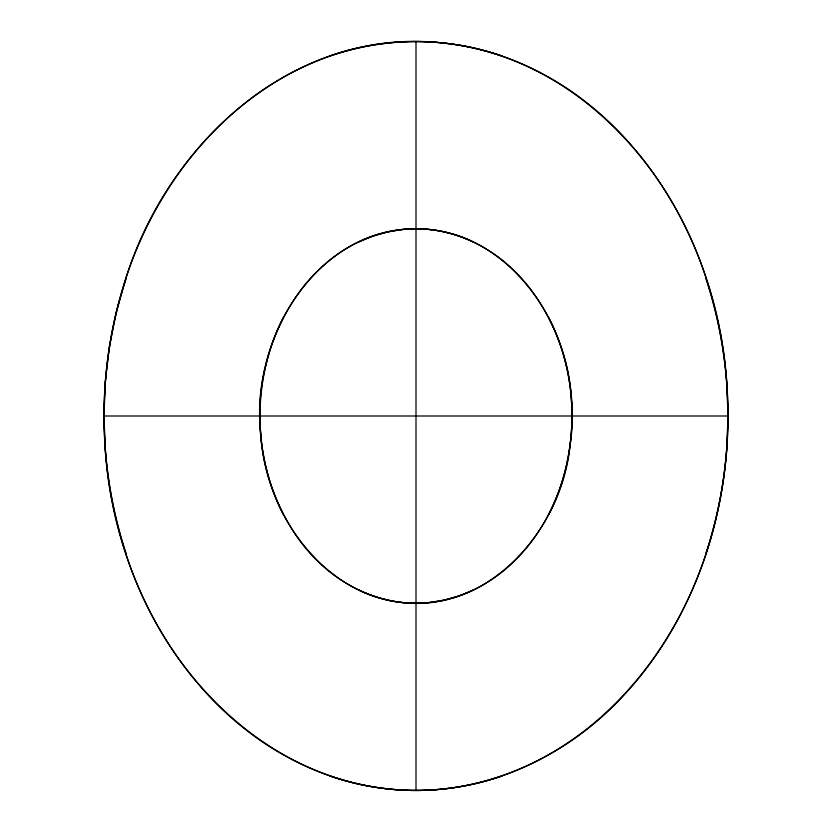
<?xml version="1.0" encoding="UTF-8"?>
<svg xmlns="http://www.w3.org/2000/svg" width="832" height="832" viewBox="0 0 832 832"><rect width="100%" height="100%" fill="white"/><g stroke="black" fill="none" stroke-linecap="round" stroke-linejoin="round"><path stroke-width="1.25" d="M125.902 553.81A428.043 428.043 0 0 1 116.043 519.022A438.474 438.474 0 0 1 109.21 484.13A445.401 445.401 0 0 1 105.258 449.644L104 416L105.258 382.356A445.401 445.401 0 0 1 109.21 347.87A438.474 438.474 0 0 1 116.043 312.978A428.043 428.043 0 0 1 125.902 278.19M706.098 278.19A428.043 428.043 0 0 1 715.957 312.978A438.474 438.474 0 0 1 722.79 347.87A445.401 445.401 0 0 1 726.742 382.356L728 416L726.742 449.644A445.401 445.401 0 0 1 722.79 484.13A438.474 438.474 0 0 1 715.957 519.022A428.043 428.043 0 0 1 706.098 553.81M283.306 317.616A200.065 200.065 0 0 0 277.451 330.034A207.158 207.158 0 0 0 270.972 347.1A213.99 213.99 0 0 0 266.042 364.499C241.883 457.319 287.966 576.358 387.618 600.049C481.53 622.034 561.59 533.406 569.993 445.723C584.095 355.826 532.99 247.395 437.164 230.558C326.092 212.711 249.319 332.935 260.655 432.817A222.664 222.664 0 0 0 262.631 450.06A219.201 219.201 0 0 0 266.042 467.501M548.694 514.384A200.065 200.065 0 0 0 554.549 501.966A207.158 207.158 0 0 0 561.028 484.9A213.99 213.99 0 0 0 565.958 467.501C571.116 445.141 572.936 422.074 571.345 399.183A222.664 222.664 0 0 0 569.369 381.94A219.201 219.201 0 0 0 565.958 364.499M125.902 278.19L116.043 312.978L109.21 347.87L105.258 382.356A448.781 448.781 0 0 0 105.258 449.644C113.974 586.841 195.374 729.331 330.148 775.944A269.09 269.09 0 0 0 359.226 784.15A263.245 263.245 0 0 0 387.962 788.892C476.788 799.094 565.77 759.439 624.905 694.086C686.192 627.806 719.815 538.949 726.742 449.644A448.781 448.781 0 0 0 726.742 382.387C718.037 245.18 636.636 102.679 501.852 56.056A269.09 269.09 0 0 0 472.774 47.85A263.245 263.245 0 0 0 444.038 43.108C294.715 25.553 167.877 143.146 125.902 278.19C158.101 179.858 230.485 90.678 330.148 56.056A269.09 269.09 0 0 1 359.226 47.85A263.245 263.245 0 0 1 387.962 43.108A260.416 260.416 0 0 1 444.07 43.118C570.201 56.732 668.98 161.335 706.098 278.19M266.042 364.499C278.19 313.373 310.388 265.169 358.582 241.966A139.006 139.006 0 0 1 373.079 236.049A134.524 134.524 0 0 1 387.618 231.951A131.602 131.602 0 0 1 401.981 229.59C496.558 219.118 567.216 312 571.345 399.183A224.359 224.359 0 0 1 571.345 432.817A222.664 222.664 0 0 1 569.369 450.06A219.201 219.201 0 0 1 565.958 467.501M565.958 467.501C553.81 518.627 521.612 566.831 473.418 590.034A139.006 139.006 0 0 1 458.921 595.951A134.524 134.524 0 0 1 444.382 600.049A131.602 131.602 0 0 1 430.019 602.41C335.442 612.882 264.784 520 260.655 432.817A224.359 224.359 0 0 1 260.655 399.194A222.664 222.664 0 0 1 262.631 381.94A219.201 219.201 0 0 1 266.042 364.499M706.098 553.81C673.899 652.142 601.515 741.322 501.852 775.944A269.09 269.09 0 0 1 472.774 784.15A263.245 263.245 0 0 1 444.038 788.892A260.416 260.416 0 0 1 387.93 788.882C261.799 775.268 163.02 670.665 125.902 553.81M358.582 241.966L373.079 236.059L387.618 231.951L401.981 229.59A130.187 130.187 0 0 1 430.03 229.59A131.602 131.602 0 0 1 444.382 231.951A134.524 134.524 0 0 1 458.921 236.059A139.006 139.006 0 0 1 473.408 241.977M473.418 590.034L458.921 595.941L444.382 600.049L430.019 602.41A130.187 130.187 0 0 1 401.97 602.41A131.602 131.602 0 0 1 387.618 600.049A134.524 134.524 0 0 1 373.079 595.941A139.006 139.006 0 0 1 358.592 590.023M104 416L728 416M416 41.6L416 790.4M565.958 364.499A213.99 213.99 0 0 0 561.028 347.1A207.158 207.158 0 0 0 554.549 330.034A200.065 200.065 0 0 0 548.694 317.616M266.042 467.501A213.99 213.99 0 0 0 270.972 484.9A207.158 207.158 0 0 0 277.451 501.966A200.065 200.065 0 0 0 283.306 514.384M705.806 278.283A440.679 440.679 0 0 1 705.806 553.717M330.106 55.91A263.952 263.952 0 0 1 501.894 55.91M126.194 553.717A440.679 440.679 0 0 1 126.194 278.283M501.894 776.09A263.952 263.952 0 0 1 330.106 776.09"/></g></svg>
